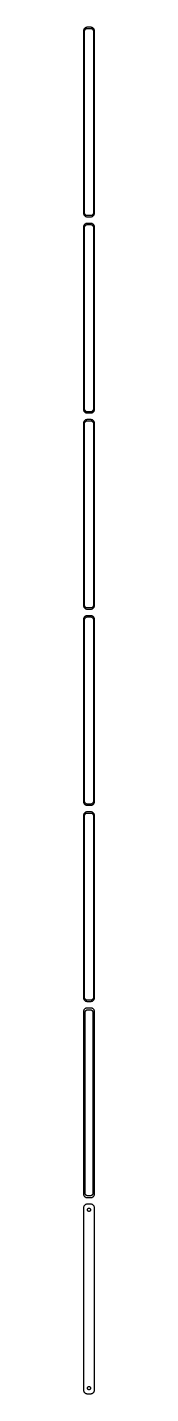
# Model space of a CAD drawing. Header units: metres. Extents: x -8 to 8, y 3833 to 7783.
# Drawn here: x -8 to 8, y 3833 to 5671 of the extents above; entities that cross this region are included whole.
import ezdxf

# ---------------------------------------------------------------- set-up
doc = ezdxf.new("R2010")
doc.units = ezdxf.units.M

msp = doc.modelspace()

# ---------------------------------------------------------------- linework, layer by layer
for p, q in [((-7.46057, 5667.13), (-7.5, 5666.5)), ((-7.5, 5666.5), (-7.5, 5421.5)), ((-7.34291, 5667.74), (-7.46057, 5667.13)), ((-7.14888, 5668.34), (-7.34291, 5667.74)), ((-6.88153, 5668.91), (-7.14888, 5668.34)), ((-6.54507, 5669.44), (-6.88153, 5668.91)), ((-6.14484, 5669.92), (-6.54507, 5669.44)), ((-5.68712, 5670.35), (-6.14484, 5669.92)), ((-6, 5666), (-5.96844, 5666.5)), ((-6, 5422), (-6, 5666)), ((-5.96844, 5666.5), (-5.87433, 5666.99)), ((-5.87433, 5666.99), (-5.7191, 5667.47)), ((-5.7191, 5667.47), (-5.50522, 5667.93)), ((-5.17912, 5670.72), (-5.68712, 5670.35)), ((-5.50522, 5667.93), (-5.23605, 5668.35)), ((-5.23605, 5668.35), (-4.91586, 5668.74)), ((-4.62889, 5671.02), (-5.17912, 5670.72)), ((-4.91586, 5668.74), (-4.54968, 5669.08)), ((-4.04507, 5671.26), (-4.62889, 5671.02)), ((-4.54968, 5669.08), (-4.1433, 5669.38)), ((-4.1433, 5669.38), (-3.70311, 5669.62)), ((-3.4369, 5671.41), (-4.04507, 5671.26)), ((-3.70311, 5669.62), (-3.23605, 5669.8)), ((-2.81395, 5671.49), (-3.4369, 5671.41)), ((-3.23605, 5669.8), (-2.74951, 5669.93)), ((2.81395, 5671.49), (-2.81395, 5671.49)), ((-2.74951, 5669.93), (-2.25116, 5669.99)), ((-2.25116, 5669.99), (2.25116, 5669.99)), ((2.25116, 5669.99), (2.74951, 5669.93)), ((2.74951, 5669.93), (3.23605, 5669.8)), ((3.4369, 5671.41), (2.81395, 5671.49)), ((3.23605, 5669.8), (3.70311, 5669.62)), ((4.04507, 5671.26), (3.4369, 5671.41)), ((3.70311, 5669.62), (4.1433, 5669.38)), ((4.62889, 5671.02), (4.04507, 5671.26)), ((4.1433, 5669.38), (4.54968, 5669.08)), ((4.54968, 5669.08), (4.91586, 5668.74)), ((5.17912, 5670.72), (4.62889, 5671.02)), ((4.91586, 5668.74), (5.23605, 5668.35)), ((5.68712, 5670.35), (5.17912, 5670.72)), ((5.23605, 5668.35), (5.50522, 5667.93)), ((5.50522, 5667.93), (5.7191, 5667.47)), ((6.14484, 5669.92), (5.68712, 5670.35)), ((5.7191, 5667.47), (5.87433, 5666.99)), ((5.87433, 5666.99), (5.96844, 5666.5)), ((5.96844, 5666.5), (6, 5666)), ((6, 5666), (6, 5422)), ((6.54507, 5669.44), (6.14484, 5669.92)), ((6.88153, 5668.91), (6.54507, 5669.44)), ((7.14888, 5668.34), (6.88153, 5668.91)), ((7.34291, 5667.74), (7.14888, 5668.34)), ((7.46057, 5667.13), (7.34291, 5667.74)), ((7.5, 5666.5), (7.46057, 5667.13)), ((7.5, 5421.5), (7.5, 5666.5)), ((-7.5, 5421.5), (-7.46057, 5420.87)), ((-7.46057, 5420.87), (-7.34291, 5420.26)), ((-7.34291, 5420.26), (-7.14888, 5419.66)), ((-7.14888, 5419.66), (-6.88153, 5419.09)), ((-6.88153, 5419.09), (-6.54507, 5418.56)), ((-6.54507, 5418.56), (-6.14484, 5418.08)), ((-6.14484, 5418.08), (-5.68712, 5417.65)), ((-5.96844, 5421.5), (-6, 5422)), ((-5.87433, 5421.01), (-5.96844, 5421.5)), ((-5.7191, 5420.53), (-5.87433, 5421.01)), ((-5.50522, 5420.07), (-5.7191, 5420.53)), ((-5.68712, 5417.65), (-5.17912, 5417.28)), ((-5.17912, 5406.72), (-5.68712, 5406.35)), ((-5.23605, 5419.65), (-5.50522, 5420.07)), ((-4.91586, 5419.26), (-5.23605, 5419.65)), ((-5.17912, 5417.28), (-4.62889, 5416.98)), ((-4.62889, 5407.02), (-5.17912, 5406.72)), ((-4.54968, 5418.92), (-4.91586, 5419.26)), ((-4.62889, 5416.98), (-4.04507, 5416.74)), ((-4.04507, 5407.26), (-4.62889, 5407.02)), ((-4.1433, 5418.62), (-4.54968, 5418.92)), ((-3.70311, 5418.38), (-4.1433, 5418.62)), ((-4.04507, 5416.74), (-3.4369, 5416.59)), ((-3.4369, 5407.41), (-4.04507, 5407.26)), ((-3.23605, 5418.2), (-3.70311, 5418.38)), ((-3.4369, 5416.59), (-2.81395, 5416.51)), ((-2.81395, 5407.49), (-3.4369, 5407.41)), ((-2.74951, 5418.07), (-3.23605, 5418.2)), ((-2.81395, 5416.51), (2.81395, 5416.51)), ((2.81395, 5407.49), (-2.81395, 5407.49)), ((-2.25116, 5418.01), (-2.74951, 5418.07)), ((2.25116, 5418.01), (-2.25116, 5418.01)), ((2.74951, 5418.07), (2.25116, 5418.01)), ((3.23605, 5418.2), (2.74951, 5418.07)), ((2.81395, 5416.51), (3.4369, 5416.59)), ((3.4369, 5407.41), (2.81395, 5407.49)), ((3.70311, 5418.38), (3.23605, 5418.2)), ((3.4369, 5416.59), (4.04507, 5416.74)), ((4.04507, 5407.26), (3.4369, 5407.41)), ((4.1433, 5418.62), (3.70311, 5418.38)), ((4.04507, 5416.74), (4.62889, 5416.98)), ((4.62889, 5407.02), (4.04507, 5407.26)), ((4.54968, 5418.92), (4.1433, 5418.62)), ((4.91586, 5419.26), (4.54968, 5418.92)), ((4.62889, 5416.98), (5.17912, 5417.28)), ((5.17912, 5406.72), (4.62889, 5407.02)), ((5.23605, 5419.65), (4.91586, 5419.26)), ((5.17912, 5417.28), (5.68712, 5417.65)), ((5.68712, 5406.35), (5.17912, 5406.72)), ((5.50522, 5420.07), (5.23605, 5419.65)), ((5.7191, 5420.53), (5.50522, 5420.07)), ((5.68712, 5417.65), (6.14484, 5418.08)), ((5.87433, 5421.01), (5.7191, 5420.53)), ((5.96844, 5421.5), (5.87433, 5421.01)), ((6, 5422), (5.96844, 5421.5)), ((6.14484, 5418.08), (6.54507, 5418.56)), ((6.54507, 5418.56), (6.88153, 5419.09)), ((6.88153, 5419.09), (7.14888, 5419.66)), ((7.14888, 5419.66), (7.34291, 5420.26)), ((7.34291, 5420.26), (7.46057, 5420.87)), ((7.46057, 5420.87), (7.5, 5421.5)), ((-7.46057, 5403.13), (-7.5, 5402.5)), ((-7.5, 5402.5), (-7.5, 5157.5)), ((-7.34291, 5403.74), (-7.46057, 5403.13)), ((-7.14888, 5404.34), (-7.34291, 5403.74)), ((-6.88153, 5404.91), (-7.14888, 5404.34)), ((-6.54507, 5405.44), (-6.88153, 5404.91)), ((-6.14484, 5405.92), (-6.54507, 5405.44)), ((-5.68712, 5406.35), (-6.14484, 5405.92)), ((-6, 5402), (-5.96844, 5402.5)), ((-6, 5158), (-6, 5402)), ((-5.96844, 5402.5), (-5.87433, 5402.99)), ((-5.87433, 5402.99), (-5.7191, 5403.47)), ((-5.7191, 5403.47), (-5.50522, 5403.93)), ((-5.50522, 5403.93), (-5.23605, 5404.35)), ((-5.23605, 5404.35), (-4.91586, 5404.74)), ((-4.91586, 5404.74), (-4.54968, 5405.08)), ((-4.54968, 5405.08), (-4.1433, 5405.38)), ((-4.1433, 5405.38), (-3.70311, 5405.62)), ((-3.70311, 5405.62), (-3.23605, 5405.8)), ((-3.23605, 5405.8), (-2.74951, 5405.93)), ((-2.74951, 5405.93), (-2.25116, 5405.99)), ((-2.25116, 5405.99), (2.25116, 5405.99)), ((2.25116, 5405.99), (2.74951, 5405.93)), ((2.74951, 5405.93), (3.23605, 5405.8)), ((3.23605, 5405.8), (3.70311, 5405.62)), ((3.70311, 5405.62), (4.1433, 5405.38)), ((4.1433, 5405.38), (4.54968, 5405.08)), ((4.54968, 5405.08), (4.91586, 5404.74)), ((4.91586, 5404.74), (5.23605, 5404.35)), ((5.23605, 5404.35), (5.50522, 5403.93)), ((5.50522, 5403.93), (5.7191, 5403.47)), ((6.14484, 5405.92), (5.68712, 5406.35)), ((5.7191, 5403.47), (5.87433, 5402.99)), ((5.87433, 5402.99), (5.96844, 5402.5)), ((5.96844, 5402.5), (6, 5402)), ((6, 5402), (6, 5158)), ((6.54507, 5405.44), (6.14484, 5405.92)), ((6.88153, 5404.91), (6.54507, 5405.44)), ((7.14888, 5404.34), (6.88153, 5404.91)), ((7.34291, 5403.74), (7.14888, 5404.34)), ((7.46057, 5403.13), (7.34291, 5403.74)), ((7.5, 5402.5), (7.46057, 5403.13)), ((7.5, 5157.5), (7.5, 5402.5)), ((-7.5, 5157.5), (-7.46057, 5156.87)), ((-7.46057, 5156.87), (-7.34291, 5156.26)), ((-7.34291, 5156.26), (-7.14888, 5155.66)), ((-7.14888, 5155.66), (-6.88153, 5155.09)), ((-6.88153, 5155.09), (-6.54507, 5154.56)), ((-6.54507, 5154.56), (-6.14484, 5154.08)), ((-6.14484, 5154.08), (-5.68712, 5153.65)), ((-5.96844, 5157.5), (-6, 5158)), ((-5.87433, 5157.01), (-5.96844, 5157.5)), ((-5.7191, 5156.53), (-5.87433, 5157.01)), ((-5.50522, 5156.07), (-5.7191, 5156.53)), ((-5.68712, 5153.65), (-5.17912, 5153.28)), ((-5.23605, 5155.65), (-5.50522, 5156.07)), ((-4.91586, 5155.26), (-5.23605, 5155.65)), ((-5.17912, 5153.28), (-4.62889, 5152.98)), ((-4.54968, 5154.92), (-4.91586, 5155.26)), ((-4.62889, 5152.98), (-4.04507, 5152.74)), ((-4.1433, 5154.62), (-4.54968, 5154.92)), ((-3.70311, 5154.38), (-4.1433, 5154.62)), ((-4.04507, 5152.74), (-3.4369, 5152.59)), ((-3.23605, 5154.2), (-3.70311, 5154.38)), ((-3.4369, 5152.59), (-2.81395, 5152.51)), ((-2.74951, 5154.07), (-3.23605, 5154.2)), ((-2.81395, 5152.51), (2.81395, 5152.51)), ((-2.25116, 5154.01), (-2.74951, 5154.07)), ((2.25116, 5154.01), (-2.25116, 5154.01)), ((2.74951, 5154.07), (2.25116, 5154.01)), ((3.23605, 5154.2), (2.74951, 5154.07)), ((2.81395, 5152.51), (3.4369, 5152.59)), ((3.70311, 5154.38), (3.23605, 5154.2)), ((3.4369, 5152.59), (4.04507, 5152.74)), ((4.1433, 5154.62), (3.70311, 5154.38)), ((4.04507, 5152.74), (4.62889, 5152.98)), ((4.54968, 5154.92), (4.1433, 5154.62)), ((4.91586, 5155.26), (4.54968, 5154.92)), ((4.62889, 5152.98), (5.17912, 5153.28)), ((5.23605, 5155.65), (4.91586, 5155.26)), ((5.17912, 5153.28), (5.68712, 5153.65)), ((5.50522, 5156.07), (5.23605, 5155.65)), ((5.7191, 5156.53), (5.50522, 5156.07)), ((5.68712, 5153.65), (6.14484, 5154.08)), ((5.87433, 5157.01), (5.7191, 5156.53)), ((5.96844, 5157.5), (5.87433, 5157.01)), ((6, 5158), (5.96844, 5157.5)), ((6.14484, 5154.08), (6.54507, 5154.56)), ((6.54507, 5154.56), (6.88153, 5155.09)), ((6.88153, 5155.09), (7.14888, 5155.66)), ((7.14888, 5155.66), (7.34291, 5156.26)), ((7.34291, 5156.26), (7.46057, 5156.87)), ((7.46057, 5156.87), (7.5, 5157.5)), ((-7.46057, 5139.13), (-7.5, 5138.5)), ((-7.5, 5138.5), (-7.5, 4893.5)), ((-7.34291, 5139.74), (-7.46057, 5139.13)), ((-7.14888, 5140.34), (-7.34291, 5139.74)), ((-6.88153, 5140.91), (-7.14888, 5140.34)), ((-6.54507, 5141.44), (-6.88153, 5140.91)), ((-6.14484, 5141.92), (-6.54507, 5141.44)), ((-5.68712, 5142.35), (-6.14484, 5141.92)), ((-6, 5138), (-5.96844, 5138.5)), ((-6, 4894), (-6, 5138)), ((-5.96844, 5138.5), (-5.87433, 5138.99)), ((-5.87433, 5138.99), (-5.7191, 5139.47)), ((-5.7191, 5139.47), (-5.50522, 5139.93)), ((-5.17912, 5142.72), (-5.68712, 5142.35)), ((-5.50522, 5139.93), (-5.23605, 5140.35)), ((-5.23605, 5140.35), (-4.91586, 5140.74)), ((-4.62889, 5143.02), (-5.17912, 5142.72)), ((-4.91586, 5140.74), (-4.54968, 5141.08)), ((-4.04507, 5143.26), (-4.62889, 5143.02)), ((-4.54968, 5141.08), (-4.1433, 5141.38)), ((-4.1433, 5141.38), (-3.70311, 5141.62)), ((-3.4369, 5143.41), (-4.04507, 5143.26)), ((-3.70311, 5141.62), (-3.23605, 5141.8)), ((-2.81395, 5143.49), (-3.4369, 5143.41)), ((-3.23605, 5141.8), (-2.74951, 5141.93)), ((2.81395, 5143.49), (-2.81395, 5143.49)), ((-2.74951, 5141.93), (-2.25116, 5141.99)), ((-2.25116, 5141.99), (2.25116, 5141.99)), ((2.25116, 5141.99), (2.74951, 5141.93)), ((2.74951, 5141.93), (3.23605, 5141.8)), ((3.4369, 5143.41), (2.81395, 5143.49)), ((3.23605, 5141.8), (3.70311, 5141.62)), ((4.04507, 5143.26), (3.4369, 5143.41)), ((3.70311, 5141.62), (4.1433, 5141.38)), ((4.62889, 5143.02), (4.04507, 5143.26)), ((4.1433, 5141.38), (4.54968, 5141.08)), ((4.54968, 5141.08), (4.91586, 5140.74)), ((5.17912, 5142.72), (4.62889, 5143.02)), ((4.91586, 5140.74), (5.23605, 5140.35)), ((5.68712, 5142.35), (5.17912, 5142.72)), ((5.23605, 5140.35), (5.50522, 5139.93)), ((5.50522, 5139.93), (5.7191, 5139.47)), ((6.14484, 5141.92), (5.68712, 5142.35)), ((5.7191, 5139.47), (5.87433, 5138.99)), ((5.87433, 5138.99), (5.96844, 5138.5)), ((5.96844, 5138.5), (6, 5138)), ((6, 5138), (6, 4894)), ((6.54507, 5141.44), (6.14484, 5141.92)), ((6.88153, 5140.91), (6.54507, 5141.44)), ((7.14888, 5140.34), (6.88153, 5140.91)), ((7.34291, 5139.74), (7.14888, 5140.34)), ((7.46057, 5139.13), (7.34291, 5139.74)), ((7.5, 5138.5), (7.46057, 5139.13)), ((7.5, 4893.5), (7.5, 5138.5)), ((-7.5, 4893.5), (-7.46057, 4892.87)), ((-7.46057, 4892.87), (-7.34291, 4892.26)), ((-7.34291, 4892.26), (-7.14888, 4891.66)), ((-5.96844, 4893.5), (-6, 4894)), ((-5.87433, 4893.01), (-5.96844, 4893.5)), ((-5.7191, 4892.53), (-5.87433, 4893.01)), ((-5.50522, 4892.07), (-5.7191, 4892.53)), ((-5.23605, 4891.65), (-5.50522, 4892.07)), ((5.50522, 4892.07), (5.23605, 4891.65)), ((5.7191, 4892.53), (5.50522, 4892.07)), ((5.87433, 4893.01), (5.7191, 4892.53)), ((5.96844, 4893.5), (5.87433, 4893.01)), ((6, 4894), (5.96844, 4893.5)), ((7.14888, 4891.66), (7.34291, 4892.26)), ((7.34291, 4892.26), (7.46057, 4892.87)), ((7.46057, 4892.87), (7.5, 4893.5)), ((-7.46057, 4875.13), (-7.5, 4874.5)), ((-7.5, 4874.5), (-7.5, 4629.5)), ((-7.34291, 4875.74), (-7.46057, 4875.13)), ((-7.14888, 4876.34), (-7.34291, 4875.74)), ((-7.14888, 4891.66), (-6.88153, 4891.09)), ((-6.88153, 4876.91), (-7.14888, 4876.34)), ((-6.88153, 4891.09), (-6.54507, 4890.56)), ((-6.54507, 4877.44), (-6.88153, 4876.91)), ((-6.54507, 4890.56), (-6.14484, 4890.08)), ((-6.14484, 4877.92), (-6.54507, 4877.44)), ((-6.14484, 4890.08), (-5.68712, 4889.65)), ((-5.68712, 4878.35), (-6.14484, 4877.92)), ((-6, 4874), (-5.96844, 4874.5)), ((-6, 4630), (-6, 4874)), ((-5.96844, 4874.5), (-5.87433, 4874.99)), ((-5.87433, 4874.99), (-5.7191, 4875.47)), ((-5.7191, 4875.47), (-5.50522, 4875.93)), ((-5.68712, 4889.65), (-5.17912, 4889.28)), ((-5.17912, 4878.72), (-5.68712, 4878.35)), ((-5.50522, 4875.93), (-5.23605, 4876.35)), ((-4.91586, 4891.26), (-5.23605, 4891.65)), ((-5.23605, 4876.35), (-4.91586, 4876.74)), ((-5.17912, 4889.28), (-4.62889, 4888.98)), ((-4.62889, 4879.02), (-5.17912, 4878.72)), ((-4.54968, 4890.92), (-4.91586, 4891.26)), ((-4.91586, 4876.74), (-4.54968, 4877.08)), ((-4.62889, 4888.98), (-4.04507, 4888.74)), ((-4.04507, 4879.26), (-4.62889, 4879.02)), ((-4.1433, 4890.62), (-4.54968, 4890.92)), ((-4.54968, 4877.08), (-4.1433, 4877.38)), ((-3.70311, 4890.38), (-4.1433, 4890.62)), ((-4.1433, 4877.38), (-3.70311, 4877.62)), ((-4.04507, 4888.74), (-3.4369, 4888.59)), ((-3.4369, 4879.41), (-4.04507, 4879.26)), ((-3.23605, 4890.2), (-3.70311, 4890.38)), ((-3.70311, 4877.62), (-3.23605, 4877.8)), ((-3.4369, 4888.59), (-2.81395, 4888.51)), ((-2.81395, 4879.49), (-3.4369, 4879.41)), ((-2.74951, 4890.07), (-3.23605, 4890.2)), ((-3.23605, 4877.8), (-2.74951, 4877.93)), ((-2.81395, 4888.51), (2.81395, 4888.51)), ((2.81395, 4879.49), (-2.81395, 4879.49)), ((-2.25116, 4890.01), (-2.74951, 4890.07)), ((-2.74951, 4877.93), (-2.25116, 4877.99)), ((2.25116, 4890.01), (-2.25116, 4890.01)), ((-2.25116, 4877.99), (2.25116, 4877.99)), ((2.74951, 4890.07), (2.25116, 4890.01)), ((2.25116, 4877.99), (2.74951, 4877.93)), ((3.23605, 4890.2), (2.74951, 4890.07)), ((2.74951, 4877.93), (3.23605, 4877.8)), ((2.81395, 4888.51), (3.4369, 4888.59)), ((3.4369, 4879.41), (2.81395, 4879.49)), ((3.70311, 4890.38), (3.23605, 4890.2)), ((3.23605, 4877.8), (3.70311, 4877.62)), ((3.4369, 4888.59), (4.04507, 4888.74)), ((4.04507, 4879.26), (3.4369, 4879.41)), ((4.1433, 4890.62), (3.70311, 4890.38)), ((3.70311, 4877.62), (4.1433, 4877.38)), ((4.04507, 4888.74), (4.62889, 4888.98)), ((4.62889, 4879.02), (4.04507, 4879.26)), ((4.54968, 4890.92), (4.1433, 4890.62)), ((4.1433, 4877.38), (4.54968, 4877.08)), ((4.91586, 4891.26), (4.54968, 4890.92)), ((4.54968, 4877.08), (4.91586, 4876.74)), ((4.62889, 4888.98), (5.17912, 4889.28)), ((5.17912, 4878.72), (4.62889, 4879.02)), ((5.23605, 4891.65), (4.91586, 4891.26)), ((4.91586, 4876.74), (5.23605, 4876.35)), ((5.17912, 4889.28), (5.68712, 4889.65)), ((5.68712, 4878.35), (5.17912, 4878.72)), ((5.23605, 4876.35), (5.50522, 4875.93)), ((5.50522, 4875.93), (5.7191, 4875.47)), ((5.68712, 4889.65), (6.14484, 4890.08)), ((6.14484, 4877.92), (5.68712, 4878.35)), ((5.7191, 4875.47), (5.87433, 4874.99)), ((5.87433, 4874.99), (5.96844, 4874.5)), ((5.96844, 4874.5), (6, 4874)), ((6, 4874), (6, 4630)), ((6.14484, 4890.08), (6.54507, 4890.56)), ((6.54507, 4877.44), (6.14484, 4877.92)), ((6.54507, 4890.56), (6.88153, 4891.09)), ((6.88153, 4876.91), (6.54507, 4877.44)), ((6.88153, 4891.09), (7.14888, 4891.66)), ((7.14888, 4876.34), (6.88153, 4876.91)), ((7.34291, 4875.74), (7.14888, 4876.34)), ((7.46057, 4875.13), (7.34291, 4875.74)), ((7.5, 4874.5), (7.46057, 4875.13)), ((7.5, 4629.5), (7.5, 4874.5)), ((-7.5, 4629.5), (-7.46057, 4628.87)), ((-7.46057, 4628.87), (-7.34291, 4628.26)), ((-7.34291, 4628.26), (-7.14888, 4627.66)), ((-7.14888, 4627.66), (-6.88153, 4627.09)), ((-6.88153, 4627.09), (-6.54507, 4626.56)), ((-6.54507, 4626.56), (-6.14484, 4626.08)), ((-6.14484, 4626.08), (-5.68712, 4625.65)), ((-5.96844, 4629.5), (-6, 4630)), ((-5.87433, 4629.01), (-5.96844, 4629.5)), ((-5.7191, 4628.53), (-5.87433, 4629.01)), ((-5.50522, 4628.07), (-5.7191, 4628.53)), ((-5.68712, 4625.65), (-5.17912, 4625.28)), ((-5.23605, 4627.65), (-5.50522, 4628.07)), ((-4.91586, 4627.26), (-5.23605, 4627.65)), ((-5.17912, 4625.28), (-4.62889, 4624.98)), ((-4.54968, 4626.92), (-4.91586, 4627.26)), ((-4.62889, 4624.98), (-4.04507, 4624.74)), ((-4.1433, 4626.62), (-4.54968, 4626.92)), ((-3.70311, 4626.38), (-4.1433, 4626.62)), ((-4.04507, 4624.74), (-3.4369, 4624.59)), ((-3.23605, 4626.2), (-3.70311, 4626.38)), ((-3.4369, 4624.59), (-2.81395, 4624.51)), ((-2.74951, 4626.07), (-3.23605, 4626.2)), ((-2.81395, 4624.51), (2.81395, 4624.51)), ((-2.25116, 4626.01), (-2.74951, 4626.07)), ((2.25116, 4626.01), (-2.25116, 4626.01)), ((2.74951, 4626.07), (2.25116, 4626.01)), ((3.23605, 4626.2), (2.74951, 4626.07)), ((2.81395, 4624.51), (3.4369, 4624.59)), ((3.70311, 4626.38), (3.23605, 4626.2)), ((3.4369, 4624.59), (4.04507, 4624.74)), ((4.1433, 4626.62), (3.70311, 4626.38)), ((4.04507, 4624.74), (4.62889, 4624.98)), ((4.54968, 4626.92), (4.1433, 4626.62)), ((4.91586, 4627.26), (4.54968, 4626.92)), ((4.62889, 4624.98), (5.17912, 4625.28)), ((5.23605, 4627.65), (4.91586, 4627.26)), ((5.17912, 4625.28), (5.68712, 4625.65)), ((5.50522, 4628.07), (5.23605, 4627.65)), ((5.7191, 4628.53), (5.50522, 4628.07)), ((5.68712, 4625.65), (6.14484, 4626.08)), ((5.87433, 4629.01), (5.7191, 4628.53)), ((5.96844, 4629.5), (5.87433, 4629.01)), ((6, 4630), (5.96844, 4629.5)), ((6.14484, 4626.08), (6.54507, 4626.56)), ((6.54507, 4626.56), (6.88153, 4627.09)), ((6.88153, 4627.09), (7.14888, 4627.66)), ((7.14888, 4627.66), (7.34291, 4628.26)), ((7.34291, 4628.26), (7.46057, 4628.87)), ((7.46057, 4628.87), (7.5, 4629.5)), ((-7.46057, 4611.13), (-7.5, 4610.5)), ((-7.5, 4610.5), (-7.5, 4365.5)), ((-7.34291, 4611.74), (-7.46057, 4611.13)), ((-7.14888, 4612.34), (-7.34291, 4611.74)), ((-6.88153, 4612.91), (-7.14888, 4612.34)), ((-6.54507, 4613.44), (-6.88153, 4612.91)), ((-6.14484, 4613.92), (-6.54507, 4613.44)), ((-5.68712, 4614.35), (-6.14484, 4613.92)), ((-6, 4610), (-5.96844, 4610.5)), ((-6, 4366), (-6, 4610)), ((-5.96844, 4610.5), (-5.87433, 4610.99)), ((-5.87433, 4610.99), (-5.7191, 4611.47)), ((-5.7191, 4611.47), (-5.50522, 4611.93)), ((-5.17912, 4614.72), (-5.68712, 4614.35)), ((-5.50522, 4611.93), (-5.23605, 4612.35)), ((-5.23605, 4612.35), (-4.91586, 4612.74)), ((-4.62889, 4615.02), (-5.17912, 4614.72)), ((-4.91586, 4612.74), (-4.54968, 4613.08)), ((-4.04507, 4615.26), (-4.62889, 4615.02)), ((-4.54968, 4613.08), (-4.1433, 4613.38)), ((-4.1433, 4613.38), (-3.70311, 4613.62)), ((-3.4369, 4615.41), (-4.04507, 4615.26)), ((-3.70311, 4613.62), (-3.23605, 4613.8)), ((-2.81395, 4615.49), (-3.4369, 4615.41)), ((-3.23605, 4613.8), (-2.74951, 4613.93)), ((2.81395, 4615.49), (-2.81395, 4615.49)), ((-2.74951, 4613.93), (-2.25116, 4613.99)), ((-2.25116, 4613.99), (2.25116, 4613.99)), ((2.25116, 4613.99), (2.74951, 4613.93)), ((2.74951, 4613.93), (3.23605, 4613.8)), ((3.4369, 4615.41), (2.81395, 4615.49)), ((3.23605, 4613.8), (3.70311, 4613.62)), ((4.04507, 4615.26), (3.4369, 4615.41)), ((3.70311, 4613.62), (4.1433, 4613.38)), ((4.62889, 4615.02), (4.04507, 4615.26)), ((4.1433, 4613.38), (4.54968, 4613.08)), ((4.54968, 4613.08), (4.91586, 4612.74)), ((5.17912, 4614.72), (4.62889, 4615.02)), ((4.91586, 4612.74), (5.23605, 4612.35)), ((5.68712, 4614.35), (5.17912, 4614.72)), ((5.23605, 4612.35), (5.50522, 4611.93)), ((5.50522, 4611.93), (5.7191, 4611.47)), ((6.14484, 4613.92), (5.68712, 4614.35)), ((5.7191, 4611.47), (5.87433, 4610.99)), ((5.87433, 4610.99), (5.96844, 4610.5)), ((5.96844, 4610.5), (6, 4610)), ((6, 4610), (6, 4366)), ((6.54507, 4613.44), (6.14484, 4613.92)), ((6.88153, 4612.91), (6.54507, 4613.44)), ((7.14888, 4612.34), (6.88153, 4612.91)), ((7.34291, 4611.74), (7.14888, 4612.34)), ((7.46057, 4611.13), (7.34291, 4611.74)), ((7.5, 4610.5), (7.46057, 4611.13)), ((7.5, 4365.5), (7.5, 4610.5)), ((-7.5, 4365.5), (-7.46057, 4364.87)), ((-7.46057, 4364.87), (-7.34291, 4364.26)), ((-7.34291, 4364.26), (-7.14888, 4363.66)), ((-7.14888, 4363.66), (-6.88153, 4363.09)), ((-6.88153, 4363.09), (-6.54507, 4362.56)), ((-6.54507, 4362.56), (-6.14484, 4362.08)), ((-6.14484, 4362.08), (-5.68712, 4361.65)), ((-5.96844, 4365.5), (-6, 4366)), ((-5.87433, 4365.01), (-5.96844, 4365.5)), ((-5.7191, 4364.53), (-5.87433, 4365.01)), ((-5.50522, 4364.07), (-5.7191, 4364.53)), ((-5.68712, 4361.65), (-5.17912, 4361.28)), ((-5.23605, 4363.65), (-5.50522, 4364.07)), ((-4.91586, 4363.26), (-5.23605, 4363.65)), ((-5.17912, 4361.28), (-4.62889, 4360.98)), ((-4.54968, 4362.92), (-4.91586, 4363.26)), ((-4.62889, 4360.98), (-4.04507, 4360.74)), ((-4.1433, 4362.62), (-4.54968, 4362.92)), ((-3.70311, 4362.38), (-4.1433, 4362.62)), ((-4.04507, 4360.74), (-3.4369, 4360.59)), ((-3.23605, 4362.2), (-3.70311, 4362.38)), ((-3.4369, 4360.59), (-2.81395, 4360.51)), ((-2.74951, 4362.07), (-3.23605, 4362.2)), ((-2.81395, 4360.51), (2.81395, 4360.51)), ((-2.25116, 4362.01), (-2.74951, 4362.07)), ((2.25116, 4362.01), (-2.25116, 4362.01)), ((2.74951, 4362.07), (2.25116, 4362.01)), ((3.23605, 4362.2), (2.74951, 4362.07)), ((2.81395, 4360.51), (3.4369, 4360.59)), ((3.70311, 4362.38), (3.23605, 4362.2)), ((3.4369, 4360.59), (4.04507, 4360.74)), ((4.1433, 4362.62), (3.70311, 4362.38)), ((4.04507, 4360.74), (4.62889, 4360.98)), ((4.54968, 4362.92), (4.1433, 4362.62)), ((4.91586, 4363.26), (4.54968, 4362.92)), ((4.62889, 4360.98), (5.17912, 4361.28)), ((5.23605, 4363.65), (4.91586, 4363.26)), ((5.17912, 4361.28), (5.68712, 4361.65)), ((5.50522, 4364.07), (5.23605, 4363.65)), ((5.7191, 4364.53), (5.50522, 4364.07)), ((5.68712, 4361.65), (6.14484, 4362.08)), ((5.87433, 4365.01), (5.7191, 4364.53)), ((5.96844, 4365.5), (5.87433, 4365.01)), ((6, 4366), (5.96844, 4365.5)), ((6.14484, 4362.08), (6.54507, 4362.56)), ((6.54507, 4362.56), (6.88153, 4363.09)), ((6.88153, 4363.09), (7.14888, 4363.66)), ((7.14888, 4363.66), (7.34291, 4364.26)), ((7.34291, 4364.26), (7.46057, 4364.87)), ((7.46057, 4364.87), (7.5, 4365.5)), ((-7.46057, 4347.13), (-7.5, 4346.5)), ((-7.5, 4346.5), (-7.5, 4101.5)), ((-7.34291, 4347.74), (-7.46057, 4347.13)), ((-7.14888, 4348.34), (-7.34291, 4347.74)), ((-6.88153, 4348.91), (-7.14888, 4348.34)), ((-6.54507, 4349.44), (-6.88153, 4348.91)), ((-6.14484, 4349.92), (-6.54507, 4349.44)), ((-5.68712, 4350.35), (-6.14484, 4349.92)), ((-5.17912, 4350.72), (-5.68712, 4350.35)), ((-4.62889, 4351.02), (-5.17912, 4350.72)), ((-5.11292, 4346), (-5.08836, 4346.39)), ((-5.11292, 4102), (-5.11292, 4346)), ((-5.08836, 4346.39), (-5.01512, 4346.77)), ((-5.01512, 4346.77), (-4.89432, 4347.15)), ((-4.89432, 4347.15), (-4.72786, 4347.5)), ((-4.72786, 4347.5), (-4.5184, 4347.83)), ((-4.04507, 4351.26), (-4.62889, 4351.02)), ((-4.5184, 4347.83), (-4.26921, 4348.13)), ((-4.26921, 4348.13), (-3.98424, 4348.4)), ((-3.4369, 4351.41), (-4.04507, 4351.26)), ((-3.98424, 4348.4), (-3.66798, 4348.63)), ((-3.66798, 4348.63), (-3.32541, 4348.82)), ((-2.81395, 4351.49), (-3.4369, 4351.41)), ((-3.32541, 4348.82), (-2.96194, 4348.96)), ((-2.96194, 4348.96), (-2.5833, 4349.06)), ((2.81395, 4351.49), (-2.81395, 4351.49)), ((-2.5833, 4349.06), (-2.19545, 4349.11)), ((-2.19545, 4349.11), (2.19545, 4349.11)), ((2.19545, 4349.11), (2.5833, 4349.06)), ((2.5833, 4349.06), (2.96194, 4348.96)), ((3.4369, 4351.41), (2.81395, 4351.49)), ((2.96194, 4348.96), (3.32541, 4348.82)), ((3.32541, 4348.82), (3.66798, 4348.63)), ((4.04507, 4351.26), (3.4369, 4351.41)), ((3.66798, 4348.63), (3.98424, 4348.4)), ((3.98424, 4348.4), (4.26921, 4348.13)), ((4.62889, 4351.02), (4.04507, 4351.26)), ((4.26921, 4348.13), (4.5184, 4347.83)), ((4.5184, 4347.83), (4.72786, 4347.5)), ((5.17912, 4350.72), (4.62889, 4351.02)), ((4.72786, 4347.5), (4.89432, 4347.15)), ((4.89432, 4347.15), (5.01512, 4346.77)), ((5.01512, 4346.77), (5.08836, 4346.39)), ((5.08836, 4346.39), (5.11292, 4346)), ((5.11292, 4346), (5.11292, 4102)), ((5.68712, 4350.35), (5.17912, 4350.72)), ((6.14484, 4349.92), (5.68712, 4350.35)), ((6.54507, 4349.44), (6.14484, 4349.92)), ((6.88153, 4348.91), (6.54507, 4349.44)), ((7.14888, 4348.34), (6.88153, 4348.91)), ((7.34291, 4347.74), (7.14888, 4348.34)), ((7.46057, 4347.13), (7.34291, 4347.74)), ((7.5, 4346.5), (7.46057, 4347.13)), ((7.5, 4101.5), (7.5, 4346.5)), ((-7.5, 4101.5), (-7.46057, 4100.87)), ((-5.08836, 4101.61), (-5.11292, 4102)), ((-5.01512, 4101.23), (-5.08836, 4101.61)), ((-4.89432, 4100.85), (-5.01512, 4101.23)), ((5.01512, 4101.23), (4.89432, 4100.85)), ((5.08836, 4101.61), (5.01512, 4101.23)), ((5.11292, 4102), (5.08836, 4101.61)), ((7.46057, 4100.87), (7.5, 4101.5)), ((-7.46057, 4083.13), (-7.5, 4082.5)), ((-7.46057, 4100.87), (-7.34291, 4100.26)), ((-7.34291, 4083.74), (-7.46057, 4083.13)), ((-7.34291, 4100.26), (-7.14888, 4099.66)), ((-7.14888, 4084.34), (-7.34291, 4083.74)), ((-7.14888, 4099.66), (-6.88153, 4099.09)), ((-6.88153, 4084.91), (-7.14888, 4084.34)), ((-6.88153, 4099.09), (-6.54507, 4098.56)), ((-6.54507, 4085.44), (-6.88153, 4084.91)), ((-6.54507, 4098.56), (-6.14484, 4098.08)), ((-6.14484, 4085.92), (-6.54507, 4085.44)), ((-6.14484, 4098.08), (-5.68712, 4097.65)), ((-5.68712, 4086.35), (-6.14484, 4085.92)), ((-5.68712, 4097.65), (-5.17912, 4097.28)), ((-5.17912, 4086.72), (-5.68712, 4086.35)), ((-5.17912, 4097.28), (-4.62889, 4096.98)), ((-4.62889, 4087.02), (-5.17912, 4086.72)), ((-4.72786, 4100.5), (-4.89432, 4100.85)), ((-4.5184, 4100.17), (-4.72786, 4100.5)), ((-4.62889, 4096.98), (-4.04507, 4096.74)), ((-4.04507, 4087.26), (-4.62889, 4087.02)), ((-4.26921, 4099.87), (-4.5184, 4100.17)), ((-3.98424, 4099.6), (-4.26921, 4099.87)), ((-4.04507, 4096.74), (-3.4369, 4096.59)), ((-3.4369, 4087.41), (-4.04507, 4087.26)), ((-3.66798, 4099.37), (-3.98424, 4099.6)), ((-3.32541, 4099.18), (-3.66798, 4099.37)), ((-3.4369, 4096.59), (-2.81395, 4096.51)), ((-2.81395, 4087.49), (-3.4369, 4087.41)), ((-2.96194, 4099.04), (-3.32541, 4099.18)), ((-2.5833, 4098.94), (-2.96194, 4099.04)), ((-2.81395, 4096.51), (2.81395, 4096.51)), ((2.81395, 4087.49), (-2.81395, 4087.49)), ((-2.19545, 4098.89), (-2.5833, 4098.94)), ((2.19545, 4098.89), (-2.19545, 4098.89)), ((2.5833, 4098.94), (2.19545, 4098.89)), ((2.96194, 4099.04), (2.5833, 4098.94)), ((2.81395, 4096.51), (3.4369, 4096.59)), ((3.4369, 4087.41), (2.81395, 4087.49)), ((3.32541, 4099.18), (2.96194, 4099.04)), ((3.66798, 4099.37), (3.32541, 4099.18)), ((3.4369, 4096.59), (4.04507, 4096.74)), ((4.04507, 4087.26), (3.4369, 4087.41)), ((3.98424, 4099.6), (3.66798, 4099.37)), ((4.26921, 4099.87), (3.98424, 4099.6)), ((4.04507, 4096.74), (4.62889, 4096.98)), ((4.62889, 4087.02), (4.04507, 4087.26)), ((4.5184, 4100.17), (4.26921, 4099.87)), ((4.72786, 4100.5), (4.5184, 4100.17)), ((4.62889, 4096.98), (5.17912, 4097.28)), ((5.17912, 4086.72), (4.62889, 4087.02)), ((4.89432, 4100.85), (4.72786, 4100.5)), ((5.17912, 4097.28), (5.68712, 4097.65)), ((5.68712, 4086.35), (5.17912, 4086.72)), ((5.68712, 4097.65), (6.14484, 4098.08)), ((6.14484, 4085.92), (5.68712, 4086.35)), ((6.14484, 4098.08), (6.54507, 4098.56)), ((6.54507, 4085.44), (6.14484, 4085.92)), ((6.54507, 4098.56), (6.88153, 4099.09)), ((6.88153, 4084.91), (6.54507, 4085.44)), ((6.88153, 4099.09), (7.14888, 4099.66)), ((7.14888, 4084.34), (6.88153, 4084.91)), ((7.14888, 4099.66), (7.34291, 4100.26)), ((7.34291, 4083.74), (7.14888, 4084.34)), ((7.34291, 4100.26), (7.46057, 4100.87)), ((7.46057, 4083.13), (7.34291, 4083.74)), ((7.5, 4082.5), (7.46057, 4083.13)), ((-7.5, 4082.5), (-7.5, 3837.5)), ((-2.13528, 4080), (-2.11845, 4080.27)), ((-2.11845, 4079.73), (-2.13528, 4080)), ((-2.11845, 4080.27), (-2.06821, 4080.53)), ((-2.06821, 4079.47), (-2.11845, 4079.73)), ((-2.06821, 4080.53), (-1.98534, 4080.79)), ((-1.98534, 4079.21), (-2.06821, 4079.47)), ((-1.98534, 4080.79), (-1.87117, 4081.03)), ((-1.87117, 4078.97), (-1.98534, 4079.21)), ((-1.87117, 4081.03), (-1.72748, 4081.26)), ((-1.72748, 4078.74), (-1.87117, 4078.97)), ((-1.72748, 4081.26), (-1.55655, 4081.46)), ((-1.55655, 4078.54), (-1.72748, 4078.74)), ((-1.55655, 4081.46), (-1.36108, 4081.65)), ((-1.36108, 4078.35), (-1.55655, 4078.54)), ((-1.36108, 4081.65), (-1.14413, 4081.8)), ((-1.14413, 4078.2), (-1.36108, 4078.35)), ((-1.14413, 4081.8), (-0.90915, 4081.93)), ((-0.90915, 4078.07), (-1.14413, 4078.2)), ((-0.90915, 4081.93), (-0.65984, 4082.03)), ((-0.65984, 4077.97), (-0.90915, 4078.07)), ((-0.65984, 4082.03), (-0.4001, 4082.1)), ((-0.4001, 4077.9), (-0.65984, 4077.97)), ((-0.4001, 4082.1), (-0.13406, 4082.13)), ((-0.13406, 4077.87), (-0.4001, 4077.9)), ((-0.13406, 4082.13), (0.13406, 4082.13)), ((0.13406, 4077.87), (-0.13406, 4077.87)), ((0.13406, 4082.13), (0.4001, 4082.1)), ((0.4001, 4077.9), (0.13406, 4077.87)), ((0.4001, 4082.1), (0.65984, 4082.03)), ((0.65984, 4077.97), (0.4001, 4077.9)), ((0.65984, 4082.03), (0.90915, 4081.93)), ((0.90915, 4078.07), (0.65984, 4077.97)), ((0.90915, 4081.93), (1.14413, 4081.8)), ((1.14413, 4078.2), (0.90915, 4078.07)), ((1.14413, 4081.8), (1.36108, 4081.65)), ((1.36108, 4078.35), (1.14413, 4078.2)), ((1.36108, 4081.65), (1.55655, 4081.46)), ((1.55655, 4078.54), (1.36108, 4078.35)), ((1.55655, 4081.46), (1.72748, 4081.26)), ((1.72748, 4078.74), (1.55655, 4078.54)), ((1.72748, 4081.26), (1.87117, 4081.03)), ((1.87117, 4078.97), (1.72748, 4078.74)), ((1.87117, 4081.03), (1.98534, 4080.79)), ((1.98534, 4079.21), (1.87117, 4078.97)), ((1.98534, 4080.79), (2.06821, 4080.53)), ((2.06821, 4079.47), (1.98534, 4079.21)), ((2.06821, 4080.53), (2.11845, 4080.27)), ((2.11845, 4079.73), (2.06821, 4079.47)), ((2.11845, 4080.27), (2.13528, 4080)), ((2.13528, 4080), (2.11845, 4079.73)), ((7.5, 3837.5), (7.5, 4082.5)), ((-7.5, 3837.5), (-7.46057, 3836.87)), ((-7.46057, 3836.87), (-7.34291, 3836.26)), ((-7.34291, 3836.26), (-7.14888, 3835.66)), ((-7.14888, 3835.66), (-6.88153, 3835.09)), ((-6.88153, 3835.09), (-6.54507, 3834.56)), ((-6.54507, 3834.56), (-6.14484, 3834.08)), ((-6.14484, 3834.08), (-5.68712, 3833.65)), ((-5.68712, 3833.65), (-5.17912, 3833.28)), ((-5.17912, 3833.28), (-4.62889, 3832.98)), ((-4.62889, 3832.98), (-4.04507, 3832.74)), ((-4.04507, 3832.74), (-3.4369, 3832.59)), ((-3.4369, 3832.59), (-2.81395, 3832.51)), ((-2.81395, 3832.51), (2.81395, 3832.51)), ((-2.13528, 3840), (-2.11845, 3840.27)), ((-2.11845, 3839.73), (-2.13528, 3840)), ((-2.11845, 3840.27), (-2.06821, 3840.53)), ((-2.06821, 3839.47), (-2.11845, 3839.73)), ((-2.06821, 3840.53), (-1.98534, 3840.79)), ((-1.98534, 3839.21), (-2.06821, 3839.47)), ((-1.98534, 3840.79), (-1.87117, 3841.03)), ((-1.87117, 3838.97), (-1.98534, 3839.21)), ((-1.87117, 3841.03), (-1.72748, 3841.26)), ((-1.72748, 3838.74), (-1.87117, 3838.97)), ((-1.72748, 3841.26), (-1.55655, 3841.46)), ((-1.55655, 3838.54), (-1.72748, 3838.74)), ((-1.55655, 3841.46), (-1.36108, 3841.65)), ((-1.36108, 3838.35), (-1.55655, 3838.54)), ((-1.36108, 3841.65), (-1.14413, 3841.8)), ((-1.14413, 3838.2), (-1.36108, 3838.35)), ((-1.14413, 3841.8), (-0.90915, 3841.93)), ((-0.90915, 3838.07), (-1.14413, 3838.2)), ((-0.90915, 3841.93), (-0.65984, 3842.03)), ((-0.65984, 3837.97), (-0.90915, 3838.07)), ((-0.65984, 3842.03), (-0.4001, 3842.1)), ((-0.4001, 3837.9), (-0.65984, 3837.97)), ((-0.4001, 3842.1), (-0.13406, 3842.13)), ((-0.13406, 3837.87), (-0.4001, 3837.9)), ((-0.13406, 3842.13), (0.13406, 3842.13)), ((0.13406, 3837.87), (-0.13406, 3837.87)), ((0.13406, 3842.13), (0.4001, 3842.1)), ((0.4001, 3837.9), (0.13406, 3837.87)), ((0.4001, 3842.1), (0.65984, 3842.03)), ((0.65984, 3837.97), (0.4001, 3837.9)), ((0.65984, 3842.03), (0.90915, 3841.93)), ((0.90915, 3838.07), (0.65984, 3837.97)), ((0.90915, 3841.93), (1.14413, 3841.8)), ((1.14413, 3838.2), (0.90915, 3838.07)), ((1.14413, 3841.8), (1.36108, 3841.65)), ((1.36108, 3838.35), (1.14413, 3838.2)), ((1.36108, 3841.65), (1.55655, 3841.46)), ((1.55655, 3838.54), (1.36108, 3838.35)), ((1.55655, 3841.46), (1.72748, 3841.26)), ((1.72748, 3838.74), (1.55655, 3838.54)), ((1.72748, 3841.26), (1.87117, 3841.03)), ((1.87117, 3838.97), (1.72748, 3838.74)), ((1.87117, 3841.03), (1.98534, 3840.79)), ((1.98534, 3839.21), (1.87117, 3838.97)), ((1.98534, 3840.79), (2.06821, 3840.53)), ((2.06821, 3839.47), (1.98534, 3839.21)), ((2.06821, 3840.53), (2.11845, 3840.27)), ((2.11845, 3839.73), (2.06821, 3839.47)), ((2.11845, 3840.27), (2.13528, 3840)), ((2.13528, 3840), (2.11845, 3839.73)), ((2.81395, 3832.51), (3.4369, 3832.59)), ((3.4369, 3832.59), (4.04507, 3832.74)), ((4.04507, 3832.74), (4.62889, 3832.98)), ((4.62889, 3832.98), (5.17912, 3833.28)), ((5.17912, 3833.28), (5.68712, 3833.65)), ((5.68712, 3833.65), (6.14484, 3834.08)), ((6.14484, 3834.08), (6.54507, 3834.56)), ((6.54507, 3834.56), (6.88153, 3835.09)), ((6.88153, 3835.09), (7.14888, 3835.66)), ((7.14888, 3835.66), (7.34291, 3836.26)), ((7.34291, 3836.26), (7.46057, 3836.87)), ((7.46057, 3836.87), (7.5, 3837.5))]:
    msp.add_line(p, q)

doc.saveas('drawing.dxf')
